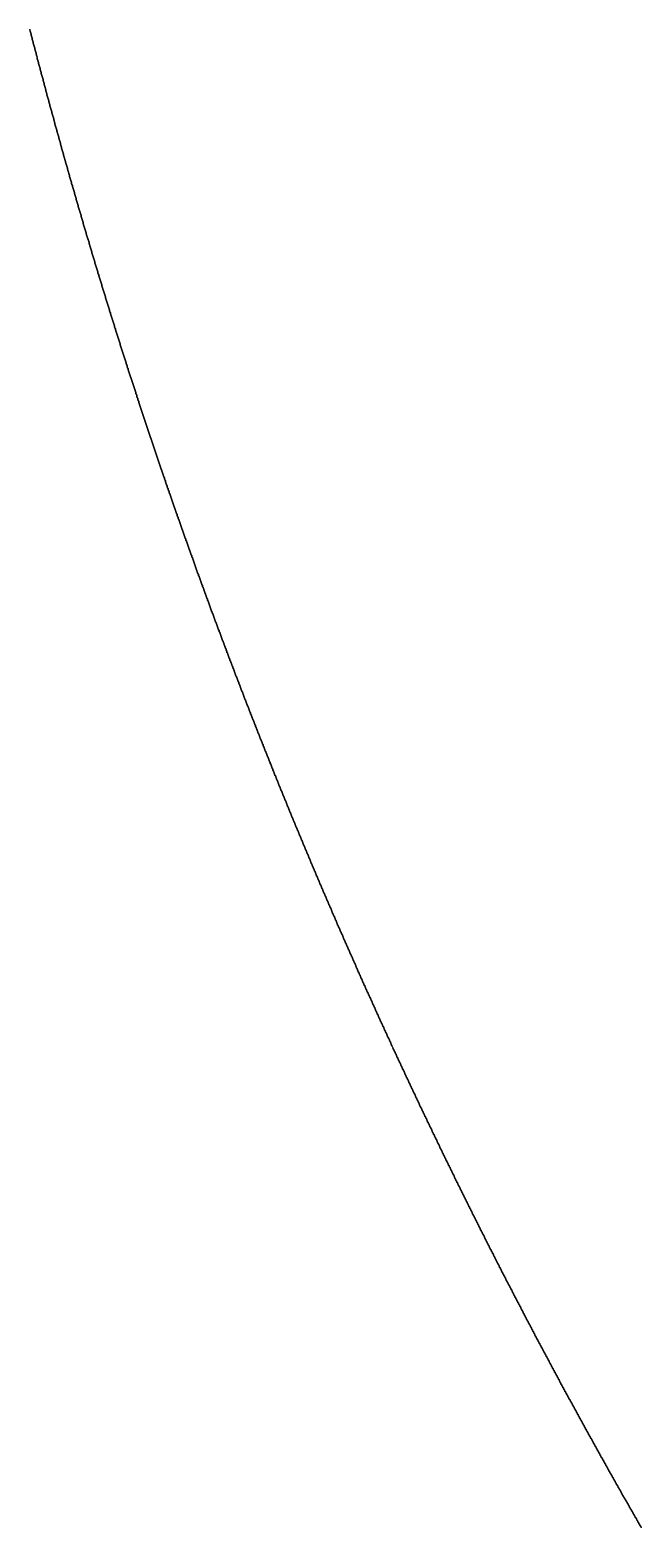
# Model space of a CAD drawing. Header units: metres. Extents: x -42.1 to 42, y -42.1 to 42.
# Drawn here: x -40.76 to -36.47, y -21.06 to -10.54 of the extents above; entities that cross this region are included whole.
import ezdxf

# ---------------------------------------------------------------- set-up
doc = ezdxf.new("R2010")
doc.units = ezdxf.units.M

msp = doc.modelspace()

# ---------------------------------------------------------------- linework, layer by layer
for p in [(-40.765, -10.543), (-40.763, -10.551), (-40.761, -10.558), (-40.759, -10.565), (-40.757, -10.572), (-40.756, -10.579), (-40.754, -10.586), (-40.752, -10.593), (-40.75, -10.6), (-40.748, -10.607), (-40.746, -10.615), (-40.744, -10.622), (-40.743, -10.629), (-40.741, -10.636), (-40.739, -10.643), (-40.737, -10.65), (-40.735, -10.657), (-40.733, -10.664), (-40.731, -10.671), (-40.73, -10.679), (-40.728, -10.686), (-40.726, -10.693), (-40.724, -10.7), (-40.722, -10.707), (-40.72, -10.714), (-40.718, -10.721), (-40.717, -10.728), (-40.715, -10.735), (-40.713, -10.743), (-40.711, -10.75), (-40.709, -10.757), (-40.707, -10.764), (-40.705, -10.771), (-40.704, -10.778), (-40.702, -10.785), (-40.7, -10.792), (-40.698, -10.799), (-40.696, -10.806), (-40.694, -10.814), (-40.692, -10.821), (-40.69, -10.828), (-40.688, -10.835), (-40.687, -10.842), (-40.685, -10.849), (-40.683, -10.856), (-40.681, -10.863), (-40.679, -10.87), (-40.677, -10.877), (-40.675, -10.885), (-40.673, -10.892), (-40.671, -10.899), (-40.67, -10.906), (-40.668, -10.913), (-40.666, -10.92), (-40.664, -10.927), (-40.662, -10.934), (-40.66, -10.941), (-40.658, -10.948), (-40.656, -10.956), (-40.654, -10.963), (-40.652, -10.97), (-40.651, -10.977), (-40.649, -10.984), (-40.647, -10.991), (-40.645, -10.998), (-40.643, -11.005), (-40.641, -11.012), (-40.639, -11.019), (-40.637, -11.027), (-40.635, -11.034), (-40.633, -11.041), (-40.631, -11.048), (-40.629, -11.055), (-40.627, -11.062), (-40.626, -11.069), (-40.624, -11.076), (-40.622, -11.083), (-40.62, -11.09), (-40.618, -11.097), (-40.616, -11.105), (-40.614, -11.112), (-40.612, -11.119), (-40.61, -11.126), (-40.608, -11.133), (-40.606, -11.14), (-40.604, -11.147), (-40.602, -11.154), (-40.6, -11.161), (-40.598, -11.168), (-40.597, -11.175), (-40.595, -11.182), (-40.593, -11.19), (-40.591, -11.197), (-40.589, -11.204), (-40.587, -11.211), (-40.585, -11.218), (-40.583, -11.225), (-40.581, -11.232), (-40.579, -11.239), (-40.577, -11.246), (-40.575, -11.253), (-40.573, -11.26), (-40.571, -11.268), (-40.569, -11.275), (-40.567, -11.282), (-40.565, -11.289), (-40.563, -11.296), (-40.561, -11.303), (-40.559, -11.31), (-40.557, -11.317), (-40.555, -11.324), (-40.553, -11.331), (-40.551, -11.338), (-40.549, -11.345), (-40.548, -11.352), (-40.546, -11.36), (-40.544, -11.367), (-40.542, -11.374), (-40.54, -11.381), (-40.538, -11.388), (-40.536, -11.395), (-40.534, -11.402), (-40.532, -11.409), (-40.53, -11.416), (-40.528, -11.423), (-40.526, -11.43), (-40.524, -11.437), (-40.522, -11.444), (-40.52, -11.452), (-40.518, -11.459), (-40.516, -11.466), (-40.514, -11.473), (-40.512, -11.48), (-40.51, -11.487), (-40.508, -11.494), (-40.506, -11.501), (-40.504, -11.508), (-40.502, -11.515), (-40.5, -11.522), (-40.498, -11.529), (-40.496, -11.536), (-40.494, -11.543), (-40.492, -11.551), (-40.49, -11.558), (-40.488, -11.565), (-40.486, -11.572), (-40.484, -11.579), (-40.482, -11.586), (-40.48, -11.593), (-40.478, -11.6), (-40.476, -11.607), (-40.474, -11.614), (-40.472, -11.621), (-40.47, -11.628), (-40.467, -11.635), (-40.465, -11.642), (-40.463, -11.649), (-40.461, -11.657), (-40.459, -11.664), (-40.457, -11.671), (-40.455, -11.678), (-40.453, -11.685), (-40.451, -11.692), (-40.449, -11.699), (-40.447, -11.706), (-40.445, -11.713), (-40.443, -11.72), (-40.441, -11.727), (-40.439, -11.734), (-40.437, -11.741), (-40.435, -11.748), (-40.433, -11.755), (-40.431, -11.762), (-40.429, -11.769), (-40.427, -11.777), (-40.425, -11.784), (-40.423, -11.791), (-40.421, -11.798), (-40.419, -11.805), (-40.416, -11.812), (-40.414, -11.819), (-40.412, -11.826), (-40.41, -11.833), (-40.408, -11.84), (-40.406, -11.847), (-40.404, -11.854), (-40.402, -11.861), (-40.4, -11.868), (-40.398, -11.875), (-40.396, -11.882), (-40.394, -11.889), (-40.392, -11.896), (-40.39, -11.903), (-40.388, -11.911), (-40.386, -11.918), (-40.383, -11.925), (-40.381, -11.932), (-40.379, -11.939), (-40.377, -11.946), (-40.375, -11.953), (-40.373, -11.96), (-40.371, -11.967), (-40.369, -11.974), (-40.367, -11.981), (-40.365, -11.988), (-40.363, -11.995), (-40.361, -12.002), (-40.358, -12.009), (-40.356, -12.016), (-40.354, -12.023), (-40.352, -12.03), (-40.35, -12.037), (-40.348, -12.044), (-40.346, -12.051), (-40.344, -12.059), (-40.342, -12.066), (-40.34, -12.073), (-40.337, -12.08), (-40.335, -12.087), (-40.333, -12.094), (-40.331, -12.101), (-40.329, -12.108), (-40.327, -12.115), (-40.325, -12.122), (-40.323, -12.129), (-40.321, -12.136), (-40.318, -12.143), (-40.316, -12.15), (-40.314, -12.157), (-40.312, -12.164), (-40.31, -12.171), (-40.308, -12.178), (-40.306, -12.185), (-40.304, -12.192), (-40.302, -12.199), (-40.299, -12.206), (-40.297, -12.213), (-40.295, -12.22), (-40.293, -12.227), (-40.291, -12.234), (-40.289, -12.242), (-40.287, -12.249), (-40.285, -12.256), (-40.282, -12.263), (-40.28, -12.27), (-40.278, -12.277), (-40.276, -12.284), (-40.274, -12.291), (-40.272, -12.298), (-40.27, -12.305), (-40.267, -12.312), (-40.265, -12.319), (-40.263, -12.326), (-40.261, -12.333), (-40.259, -12.34), (-40.257, -12.347), (-40.255, -12.354), (-40.252, -12.361), (-40.25, -12.368), (-40.248, -12.375), (-40.246, -12.382), (-40.244, -12.389), (-40.242, -12.396), (-40.239, -12.403), (-40.237, -12.41), (-40.235, -12.417), (-40.233, -12.424), (-40.231, -12.431), (-40.229, -12.438), (-40.226, -12.445), (-40.224, -12.452), (-40.222, -12.459), (-40.22, -12.466), (-40.218, -12.473), (-40.216, -12.48), (-40.213, -12.487), (-40.211, -12.494), (-40.209, -12.501), (-40.207, -12.508), (-40.205, -12.516), (-40.203, -12.523), (-40.2, -12.53), (-40.198, -12.537), (-40.196, -12.544), (-40.194, -12.551), (-40.192, -12.558), (-40.189, -12.565), (-40.187, -12.572), (-40.185, -12.579), (-40.183, -12.586), (-40.181, -12.593), (-40.178, -12.6), (-40.176, -12.607), (-40.174, -12.614), (-40.172, -12.621), (-40.17, -12.628), (-40.168, -12.635), (-40.165, -12.642), (-40.163, -12.649), (-40.161, -12.656), (-40.159, -12.663), (-40.157, -12.67), (-40.154, -12.677), (-40.152, -12.684), (-40.15, -12.691), (-40.148, -12.698), (-40.145, -12.705), (-40.143, -12.712), (-40.141, -12.719), (-40.139, -12.726), (-40.137, -12.733), (-40.134, -12.74), (-40.132, -12.747), (-40.13, -12.754), (-40.128, -12.761), (-40.126, -12.768), (-40.123, -12.775), (-40.121, -12.782), (-40.119, -12.789), (-40.117, -12.796), (-40.114, -12.803), (-40.112, -12.81), (-40.11, -12.817), (-40.108, -12.824), (-40.105, -12.831), (-40.103, -12.838), (-40.101, -12.845), (-40.099, -12.852), (-40.096, -12.859), (-40.094, -12.866), (-40.092, -12.873), (-40.09, -12.88), (-40.088, -12.887), (-40.085, -12.894), (-40.083, -12.901), (-40.081, -12.908), (-40.079, -12.915), (-40.076, -12.922), (-40.074, -12.929), (-40.072, -12.936), (-40.07, -12.943), (-40.067, -12.95), (-40.065, -12.957), (-40.063, -12.964), (-40.061, -12.971), (-40.058, -12.978), (-40.056, -12.985), (-40.054, -12.992), (-40.051, -12.999), (-40.049, -13.006), (-40.047, -13.013), (-40.045, -13.02), (-40.042, -13.027), (-40.04, -13.034), (-40.038, -13.041), (-40.036, -13.048), (-40.033, -13.055), (-40.031, -13.062), (-40.029, -13.069), (-40.027, -13.076), (-40.024, -13.083), (-40.022, -13.09), (-40.02, -13.097), (-40.017, -13.104), (-40.015, -13.111), (-40.013, -13.118), (-40.011, -13.125), (-40.008, -13.132), (-40.006, -13.139), (-40.004, -13.146), (-40.001, -13.153), (-39.999, -13.16), (-39.997, -13.167), (-39.995, -13.174), (-39.992, -13.181), (-39.99, -13.187), (-39.988, -13.194), (-39.985, -13.201), (-39.983, -13.208), (-39.981, -13.215), (-39.978, -13.222), (-39.976, -13.229), (-39.974, -13.236), (-39.972, -13.243), (-39.969, -13.25), (-39.967, -13.257), (-39.965, -13.264), (-39.962, -13.271), (-39.96, -13.278), (-39.958, -13.285), (-39.955, -13.292), (-39.953, -13.299), (-39.951, -13.306), (-39.948, -13.313), (-39.946, -13.32), (-39.944, -13.327), (-39.941, -13.334), (-39.939, -13.341), (-39.937, -13.348), (-39.934, -13.355), (-39.932, -13.362), (-39.93, -13.369), (-39.927, -13.376), (-39.925, -13.383), (-39.923, -13.39), (-39.92, -13.397), (-39.918, -13.404), (-39.916, -13.411), (-39.913, -13.418), (-39.911, -13.425), (-39.909, -13.432), (-39.906, -13.439), (-39.904, -13.446), (-39.902, -13.452), (-39.899, -13.459), (-39.897, -13.466), (-39.895, -13.473), (-39.892, -13.48), (-39.89, -13.487), (-39.888, -13.494), (-39.885, -13.501), (-39.883, -13.508), (-39.881, -13.515), (-39.878, -13.522), (-39.876, -13.529), (-39.874, -13.536), (-39.871, -13.543), (-39.869, -13.55), (-39.867, -13.557), (-39.864, -13.564), (-39.862, -13.571), (-39.859, -13.578), (-39.857, -13.585), (-39.855, -13.592), (-39.852, -13.599), (-39.85, -13.606), (-39.848, -13.613), (-39.845, -13.62), (-39.843, -13.627), (-39.84, -13.633), (-39.838, -13.64), (-39.836, -13.647), (-39.833, -13.654), (-39.831, -13.661), (-39.829, -13.668), (-39.826, -13.675), (-39.824, -13.682), (-39.821, -13.689), (-39.819, -13.696), (-39.817, -13.703), (-39.814, -13.71), (-39.812, -13.717), (-39.81, -13.724), (-39.807, -13.731), (-39.805, -13.738), (-39.802, -13.745), (-39.8, -13.752), (-39.798, -13.759), (-39.795, -13.766), (-39.793, -13.772), (-39.79, -13.779), (-39.788, -13.786), (-39.786, -13.793), (-39.783, -13.8), (-39.781, -13.807), (-39.778, -13.814), (-39.776, -13.821), (-39.774, -13.828), (-39.771, -13.835), (-39.769, -13.842), (-39.766, -13.849), (-39.764, -13.856), (-39.761, -13.863), (-39.759, -13.87), (-39.757, -13.877), (-39.754, -13.884), (-39.752, -13.891), (-39.749, -13.897), (-39.747, -13.904), (-39.745, -13.911), (-39.742, -13.918), (-39.74, -13.925), (-39.737, -13.932), (-39.735, -13.939), (-39.732, -13.946), (-39.73, -13.953), (-39.728, -13.96), (-39.725, -13.967), (-39.723, -13.974), (-39.72, -13.981), (-39.718, -13.988), (-39.715, -13.995), (-39.713, -14.001), (-39.711, -14.008), (-39.708, -14.015), (-39.706, -14.022), (-39.703, -14.029), (-39.701, -14.036), (-39.698, -14.043), (-39.696, -14.05), (-39.693, -14.057), (-39.691, -14.064), (-39.689, -14.071), (-39.686, -14.078), (-39.684, -14.085), (-39.681, -14.092), (-39.679, -14.099), (-39.676, -14.105), (-39.674, -14.112), (-39.671, -14.119), (-39.669, -14.126), (-39.666, -14.133), (-39.664, -14.14), (-39.661, -14.147), (-39.659, -14.154), (-39.657, -14.161), (-39.654, -14.168), (-39.652, -14.175), (-39.649, -14.182), (-39.647, -14.189), (-39.644, -14.195), (-39.642, -14.202), (-39.639, -14.209), (-39.637, -14.216), (-39.634, -14.223), (-39.632, -14.23), (-39.629, -14.237), (-39.627, -14.244), (-39.624, -14.251), (-39.622, -14.258), (-39.619, -14.265), (-39.617, -14.272), (-39.614, -14.278), (-39.612, -14.285), (-39.609, -14.292), (-39.607, -14.299), (-39.604, -14.306), (-39.602, -14.313), (-39.6, -14.32), (-39.597, -14.327), (-39.595, -14.334), (-39.592, -14.341), (-39.59, -14.348), (-39.587, -14.355), (-39.585, -14.361), (-39.582, -14.368), (-39.58, -14.375), (-39.577, -14.382), (-39.575, -14.389), (-39.572, -14.396), (-39.569, -14.403), (-39.567, -14.41), (-39.564, -14.417), (-39.562, -14.424), (-39.559, -14.43), (-39.557, -14.437), (-39.554, -14.444), (-39.552, -14.451), (-39.549, -14.458), (-39.547, -14.465), (-39.544, -14.472), (-39.542, -14.479), (-39.539, -14.486), (-39.537, -14.493), (-39.534, -14.5), (-39.532, -14.506), (-39.529, -14.513), (-39.527, -14.52), (-39.524, -14.527), (-39.522, -14.534), (-39.519, -14.541), (-39.517, -14.548), (-39.514, -14.555), (-39.511, -14.562), (-39.509, -14.569), (-39.506, -14.575), (-39.504, -14.582), (-39.501, -14.589), (-39.499, -14.596), (-39.496, -14.603), (-39.494, -14.61), (-39.491, -14.617), (-39.489, -14.624), (-39.486, -14.631), (-39.484, -14.637), (-39.481, -14.644), (-39.478, -14.651), (-39.476, -14.658), (-39.473, -14.665), (-39.471, -14.672), (-39.468, -14.679), (-39.466, -14.686), (-39.463, -14.693), (-39.461, -14.699), (-39.458, -14.706), (-39.455, -14.713), (-39.453, -14.72), (-39.45, -14.727), (-39.448, -14.734), (-39.445, -14.741), (-39.443, -14.748), (-39.44, -14.755), (-39.437, -14.761), (-39.435, -14.768), (-39.432, -14.775), (-39.43, -14.782), (-39.427, -14.789), (-39.425, -14.796), (-39.422, -14.803), (-39.419, -14.81), (-39.417, -14.817), (-39.414, -14.823), (-39.412, -14.83), (-39.409, -14.837), (-39.406, -14.844), (-39.404, -14.851), (-39.401, -14.858), (-39.399, -14.865), (-39.396, -14.872), (-39.394, -14.878), (-39.391, -14.885), (-39.388, -14.892), (-39.386, -14.899), (-39.383, -14.906), (-39.381, -14.913), (-39.378, -14.92), (-39.375, -14.927), (-39.373, -14.933), (-39.37, -14.94), (-39.368, -14.947), (-39.365, -14.954), (-39.362, -14.961), (-39.36, -14.968), (-39.357, -14.975), (-39.355, -14.982), (-39.352, -14.988), (-39.349, -14.995), (-39.347, -15.002), (-39.344, -15.009), (-39.341, -15.016), (-39.339, -15.023), (-39.336, -15.03), (-39.334, -15.037), (-39.331, -15.043), (-39.328, -15.05), (-39.326, -15.057), (-39.323, -15.064), (-39.321, -15.071), (-39.318, -15.078), (-39.315, -15.085), (-39.313, -15.091), (-39.31, -15.098), (-39.307, -15.105), (-39.305, -15.112), (-39.302, -15.119), (-39.299, -15.126), (-39.297, -15.133), (-39.294, -15.139), (-39.292, -15.146), (-39.289, -15.153), (-39.286, -15.16), (-39.284, -15.167), (-39.281, -15.174), (-39.278, -15.181), (-39.276, -15.187), (-39.273, -15.194), (-39.27, -15.201), (-39.268, -15.208), (-39.265, -15.215), (-39.262, -15.222), (-39.26, -15.229), (-39.257, -15.235), (-39.255, -15.242), (-39.252, -15.249), (-39.249, -15.256), (-39.247, -15.263), (-39.244, -15.27), (-39.241, -15.277), (-39.239, -15.283), (-39.236, -15.29), (-39.233, -15.297), (-39.231, -15.304), (-39.228, -15.311), (-39.225, -15.318), (-39.223, -15.325), (-39.22, -15.331), (-39.217, -15.338), (-39.215, -15.345), (-39.212, -15.352), (-39.209, -15.359), (-39.207, -15.366), (-39.204, -15.372), (-39.201, -15.379), (-39.199, -15.386), (-39.196, -15.393), (-39.193, -15.4), (-39.19, -15.407), (-39.188, -15.413), (-39.185, -15.42), (-39.182, -15.427), (-39.18, -15.434), (-39.177, -15.441), (-39.174, -15.448), (-39.172, -15.455), (-39.169, -15.461), (-39.166, -15.468), (-39.164, -15.475), (-39.161, -15.482), (-39.158, -15.489), (-39.155, -15.496), (-39.153, -15.502), (-39.15, -15.509), (-39.147, -15.516), (-39.145, -15.523), (-39.142, -15.53), (-39.139, -15.537), (-39.137, -15.543), (-39.134, -15.55), (-39.131, -15.557), (-39.128, -15.564), (-39.126, -15.571), (-39.123, -15.578), (-39.12, -15.584), (-39.118, -15.591), (-39.115, -15.598), (-39.112, -15.605), (-39.109, -15.612), (-39.107, -15.619), (-39.104, -15.625), (-39.101, -15.632), (-39.099, -15.639), (-39.096, -15.646), (-39.093, -15.653), (-39.09, -15.659), (-39.088, -15.666), (-39.085, -15.673), (-39.082, -15.68), (-39.079, -15.687), (-39.077, -15.694), (-39.074, -15.7), (-39.071, -15.707), (-39.068, -15.714), (-39.066, -15.721), (-39.063, -15.728), (-39.06, -15.735), (-39.058, -15.741), (-39.055, -15.748), (-39.052, -15.755), (-39.049, -15.762), (-39.047, -15.769), (-39.044, -15.775), (-39.041, -15.782), (-39.038, -15.789), (-39.036, -15.796), (-39.033, -15.803), (-39.03, -15.809), (-39.027, -15.816), (-39.025, -15.823), (-39.022, -15.83), (-39.019, -15.837), (-39.016, -15.844), (-39.014, -15.85), (-39.011, -15.857), (-39.008, -15.864), (-39.005, -15.871), (-39.002, -15.878), (-39, -15.884), (-38.997, -15.891), (-38.994, -15.898), (-38.991, -15.905), (-38.989, -15.912), (-38.986, -15.918), (-38.983, -15.925), (-38.98, -15.932), (-38.978, -15.939), (-38.975, -15.946), (-38.972, -15.952), (-38.969, -15.959), (-38.966, -15.966), (-38.964, -15.973), (-38.961, -15.98), (-38.958, -15.986), (-38.955, -15.993), (-38.952, -16), (-38.95, -16.007), (-38.947, -16.014), (-38.944, -16.02), (-38.941, -16.027), (-38.939, -16.034), (-38.936, -16.041), (-38.933, -16.048), (-38.93, -16.054), (-38.927, -16.061), (-38.925, -16.068), (-38.922, -16.075), (-38.919, -16.082), (-38.916, -16.088), (-38.913, -16.095), (-38.911, -16.102), (-38.908, -16.109), (-38.905, -16.116), (-38.902, -16.122), (-38.899, -16.129), (-38.897, -16.136), (-38.894, -16.143), (-38.891, -16.15), (-38.888, -16.156), (-38.885, -16.163), (-38.882, -16.17), (-38.88, -16.177), (-38.877, -16.184), (-38.874, -16.19), (-38.871, -16.197), (-38.868, -16.204), (-38.866, -16.211), (-38.863, -16.217), (-38.86, -16.224), (-38.857, -16.231), (-38.854, -16.238), (-38.851, -16.245), (-38.849, -16.251), (-38.846, -16.258), (-38.843, -16.265), (-38.84, -16.272), (-38.837, -16.278), (-38.834, -16.285), (-38.832, -16.292), (-38.829, -16.299), (-38.826, -16.306), (-38.823, -16.312), (-38.82, -16.319), (-38.817, -16.326), (-38.814, -16.333), (-38.812, -16.339), (-38.809, -16.346), (-38.806, -16.353), (-38.803, -16.36), (-38.8, -16.367), (-38.797, -16.373), (-38.795, -16.38), (-38.792, -16.387), (-38.789, -16.394), (-38.786, -16.4), (-38.783, -16.407), (-38.78, -16.414), (-38.777, -16.421), (-38.775, -16.428), (-38.772, -16.434), (-38.769, -16.441), (-38.766, -16.448), (-38.763, -16.455), (-38.76, -16.461), (-38.757, -16.468), (-38.754, -16.475), (-38.752, -16.482), (-38.749, -16.488), (-38.746, -16.495), (-38.743, -16.502), (-38.74, -16.509), (-38.737, -16.515), (-38.734, -16.522), (-38.731, -16.529), (-38.729, -16.536), (-38.726, -16.543), (-38.723, -16.549), (-38.72, -16.556), (-38.717, -16.563), (-38.714, -16.57), (-38.711, -16.576), (-38.708, -16.583), (-38.706, -16.59), (-38.703, -16.597), (-38.7, -16.603), (-38.697, -16.61), (-38.694, -16.617), (-38.691, -16.624), (-38.688, -16.63), (-38.685, -16.637), (-38.682, -16.644), (-38.679, -16.651), (-38.677, -16.657), (-38.674, -16.664), (-38.671, -16.671), (-38.668, -16.678), (-38.665, -16.684), (-38.662, -16.691), (-38.659, -16.698), (-38.656, -16.705), (-38.653, -16.711), (-38.65, -16.718), (-38.647, -16.725), (-38.645, -16.732), (-38.642, -16.738), (-38.639, -16.745), (-38.636, -16.752), (-38.633, -16.759), (-38.63, -16.765), (-38.627, -16.772), (-38.624, -16.779), (-38.621, -16.786), (-38.618, -16.792), (-38.615, -16.799), (-38.612, -16.806), (-38.609, -16.813), (-38.607, -16.819), (-38.604, -16.826), (-38.601, -16.833), (-38.598, -16.84), (-38.595, -16.846), (-38.592, -16.853), (-38.589, -16.86), (-38.586, -16.866), (-38.583, -16.873), (-38.58, -16.88), (-38.577, -16.887), (-38.574, -16.893), (-38.571, -16.9), (-38.568, -16.907), (-38.565, -16.914), (-38.562, -16.92), (-38.56, -16.927), (-38.557, -16.934), (-38.554, -16.941), (-38.551, -16.947), (-38.548, -16.954), (-38.545, -16.961), (-38.542, -16.967), (-38.539, -16.974), (-38.536, -16.981), (-38.533, -16.988), (-38.53, -16.994), (-38.527, -17.001), (-38.524, -17.008), (-38.521, -17.015), (-38.518, -17.021), (-38.515, -17.028), (-38.512, -17.035), (-38.509, -17.041), (-38.506, -17.048), (-38.503, -17.055), (-38.5, -17.062), (-38.497, -17.068), (-38.494, -17.075), (-38.491, -17.082), (-38.488, -17.089), (-38.485, -17.095), (-38.482, -17.102), (-38.479, -17.109), (-38.477, -17.115), (-38.474, -17.122), (-38.471, -17.129), (-38.468, -17.136), (-38.465, -17.142), (-38.462, -17.149), (-38.459, -17.156), (-38.456, -17.162), (-38.453, -17.169), (-38.45, -17.176), (-38.447, -17.183), (-38.444, -17.189), (-38.441, -17.196), (-38.438, -17.203), (-38.435, -17.209), (-38.432, -17.216), (-38.429, -17.223), (-38.426, -17.229), (-38.423, -17.236), (-38.42, -17.243), (-38.417, -17.25), (-38.414, -17.256), (-38.411, -17.263), (-38.408, -17.27), (-38.405, -17.276), (-38.402, -17.283), (-38.399, -17.29), (-38.396, -17.297), (-38.393, -17.303), (-38.39, -17.31), (-38.387, -17.317), (-38.383, -17.323), (-38.38, -17.33), (-38.377, -17.337), (-38.374, -17.343), (-38.371, -17.35), (-38.368, -17.357), (-38.365, -17.364), (-38.362, -17.37), (-38.359, -17.377), (-38.356, -17.384), (-38.353, -17.39), (-38.35, -17.397), (-38.347, -17.404), (-38.344, -17.41), (-38.341, -17.417), (-38.338, -17.424), (-38.335, -17.431), (-38.332, -17.437), (-38.329, -17.444), (-38.326, -17.451), (-38.323, -17.457), (-38.32, -17.464), (-38.317, -17.471), (-38.314, -17.477), (-38.311, -17.484), (-38.308, -17.491), (-38.305, -17.497), (-38.302, -17.504), (-38.299, -17.511), (-38.295, -17.517), (-38.292, -17.524), (-38.289, -17.531), (-38.286, -17.538), (-38.283, -17.544), (-38.28, -17.551), (-38.277, -17.558), (-38.274, -17.564), (-38.271, -17.571), (-38.268, -17.578), (-38.265, -17.584), (-38.262, -17.591), (-38.259, -17.598), (-38.256, -17.604), (-38.253, -17.611), (-38.25, -17.618), (-38.246, -17.624), (-38.243, -17.631), (-38.24, -17.638), (-38.237, -17.644), (-38.234, -17.651), (-38.231, -17.658), (-38.228, -17.664), (-38.225, -17.671), (-38.222, -17.678), (-38.216, -17.691), (-38.213, -17.698), (-38.21, -17.704), (-38.206, -17.711), (-38.203, -17.718), (-38.2, -17.724), (-38.197, -17.731), (-38.194, -17.738), (-38.191, -17.744), (-38.188, -17.751), (-38.185, -17.758), (-38.182, -17.764), (-38.179, -17.771), (-38.176, -17.778), (-38.172, -17.784), (-38.169, -17.791), (-38.166, -17.798), (-38.163, -17.804), (-38.16, -17.811), (-38.157, -17.818), (-38.154, -17.824), (-38.151, -17.831), (-38.148, -17.838), (-38.145, -17.844), (-38.141, -17.851), (-38.138, -17.858), (-38.135, -17.864), (-38.132, -17.871), (-38.129, -17.878), (-38.126, -17.884), (-38.123, -17.891), (-38.12, -17.898), (-38.117, -17.904), (-38.113, -17.911), (-38.11, -17.918), (-38.107, -17.924), (-38.104, -17.931), (-38.101, -17.937), (-38.098, -17.944), (-38.095, -17.951), (-38.092, -17.957), (-38.088, -17.964), (-38.085, -17.971), (-38.082, -17.977), (-38.079, -17.984), (-38.076, -17.991), (-38.073, -17.997), (-38.07, -18.004), (-38.067, -18.011), (-38.063, -18.017), (-38.06, -18.024), (-38.057, -18.031), (-38.054, -18.037), (-38.051, -18.044), (-38.048, -18.05), (-38.045, -18.057), (-38.041, -18.064), (-38.038, -18.07), (-38.035, -18.077), (-38.032, -18.084), (-38.029, -18.09), (-38.026, -18.097), (-38.022, -18.104), (-38.019, -18.11), (-38.016, -18.117), (-38.013, -18.123), (-38.01, -18.13), (-38.007, -18.137), (-38.004, -18.143), (-38, -18.15), (-37.997, -18.157), (-37.994, -18.163), (-37.991, -18.17), (-37.988, -18.176), (-37.985, -18.183), (-37.981, -18.19), (-37.978, -18.196), (-37.975, -18.203), (-37.972, -18.21), (-37.969, -18.216), (-37.966, -18.223), (-37.962, -18.229), (-37.959, -18.236), (-37.956, -18.243), (-37.953, -18.249), (-37.95, -18.256), (-37.946, -18.263), (-37.943, -18.269), (-37.94, -18.276), (-37.937, -18.282), (-37.934, -18.289), (-37.931, -18.296), (-37.927, -18.302), (-37.924, -18.309), (-37.921, -18.316), (-37.918, -18.322), (-37.915, -18.329), (-37.911, -18.335), (-37.908, -18.342), (-37.905, -18.349), (-37.902, -18.355), (-37.899, -18.362), (-37.895, -18.368), (-37.892, -18.375), (-37.889, -18.382), (-37.886, -18.388), (-37.883, -18.395), (-37.879, -18.402), (-37.876, -18.408), (-37.873, -18.415), (-37.87, -18.421), (-37.867, -18.428), (-37.863, -18.435), (-37.86, -18.441), (-37.857, -18.448), (-37.854, -18.454), (-37.851, -18.461), (-37.847, -18.468), (-37.844, -18.474), (-37.841, -18.481), (-37.838, -18.487), (-37.834, -18.494), (-37.831, -18.501), (-37.828, -18.507), (-37.825, -18.514), (-37.822, -18.52), (-37.818, -18.527), (-37.815, -18.534), (-37.812, -18.54), (-37.809, -18.547), (-37.805, -18.553), (-37.802, -18.56), (-37.799, -18.567), (-37.796, -18.573), (-37.793, -18.58), (-37.789, -18.586), (-37.786, -18.593), (-37.783, -18.6), (-37.78, -18.606), (-37.776, -18.613), (-37.773, -18.619), (-37.77, -18.626), (-37.767, -18.633), (-37.763, -18.639), (-37.76, -18.646), (-37.757, -18.652), (-37.754, -18.659), (-37.75, -18.665), (-37.747, -18.672), (-37.744, -18.679), (-37.741, -18.685), (-37.737, -18.692), (-37.734, -18.698), (-37.731, -18.705), (-37.728, -18.712), (-37.724, -18.718), (-37.721, -18.725), (-37.718, -18.731), (-37.715, -18.738), (-37.711, -18.744), (-37.708, -18.751), (-37.705, -18.758), (-37.701, -18.764), (-37.698, -18.771), (-37.695, -18.777), (-37.692, -18.784), (-37.688, -18.791), (-37.685, -18.797), (-37.682, -18.804), (-37.679, -18.81), (-37.675, -18.817), (-37.672, -18.823), (-37.669, -18.83), (-37.665, -18.837), (-37.662, -18.843), (-37.659, -18.85), (-37.656, -18.856), (-37.652, -18.863), (-37.649, -18.869), (-37.646, -18.876), (-37.642, -18.883), (-37.639, -18.889), (-37.636, -18.896), (-37.633, -18.902), (-37.629, -18.909), (-37.626, -18.915), (-37.623, -18.922), (-37.619, -18.928), (-37.616, -18.935), (-37.613, -18.942), (-37.61, -18.948), (-37.606, -18.955), (-37.603, -18.961), (-37.6, -18.968), (-37.596, -18.974), (-37.593, -18.981), (-37.59, -18.988), (-37.586, -18.994), (-37.583, -19.001), (-37.58, -19.007), (-37.576, -19.014), (-37.573, -19.02), (-37.57, -19.027), (-37.567, -19.033), (-37.563, -19.04), (-37.56, -19.047), (-37.557, -19.053), (-37.553, -19.06), (-37.55, -19.066), (-37.547, -19.073), (-37.543, -19.079), (-37.54, -19.086), (-37.537, -19.092), (-37.533, -19.099), (-37.53, -19.106), (-37.527, -19.112), (-37.523, -19.119), (-37.52, -19.125), (-37.517, -19.132), (-37.513, -19.138), (-37.51, -19.145), (-37.507, -19.151), (-37.503, -19.158), (-37.5, -19.164), (-37.497, -19.171), (-37.493, -19.178), (-37.49, -19.184), (-37.487, -19.191), (-37.483, -19.197), (-37.48, -19.204), (-37.477, -19.21), (-37.473, -19.217), (-37.47, -19.223), (-37.467, -19.23), (-37.463, -19.236), (-37.46, -19.243), (-37.456, -19.249), (-37.453, -19.256), (-37.45, -19.263), (-37.446, -19.269), (-37.443, -19.276), (-37.44, -19.282), (-37.436, -19.289), (-37.433, -19.295), (-37.43, -19.302), (-37.426, -19.308), (-37.423, -19.315), (-37.42, -19.321), (-37.416, -19.328), (-37.413, -19.334), (-37.409, -19.341), (-37.406, -19.347), (-37.403, -19.354), (-37.399, -19.36), (-37.396, -19.367), (-37.393, -19.374), (-37.389, -19.38), (-37.386, -19.387), (-37.382, -19.393), (-37.379, -19.4), (-37.376, -19.406), (-37.372, -19.413), (-37.369, -19.419), (-37.366, -19.426), (-37.362, -19.432), (-37.359, -19.439), (-37.355, -19.445), (-37.352, -19.452), (-37.349, -19.458), (-37.345, -19.465), (-37.342, -19.471), (-37.338, -19.478), (-37.335, -19.484), (-37.332, -19.491), (-37.328, -19.497), (-37.325, -19.504), (-37.321, -19.51), (-37.318, -19.517), (-37.315, -19.523), (-37.311, -19.53), (-37.308, -19.536), (-37.304, -19.543), (-37.301, -19.549), (-37.298, -19.556), (-37.294, -19.562), (-37.291, -19.569), (-37.287, -19.575), (-37.284, -19.582), (-37.281, -19.589), (-37.277, -19.595), (-37.274, -19.602), (-37.27, -19.608), (-37.267, -19.615), (-37.264, -19.621), (-37.26, -19.628), (-37.257, -19.634), (-37.253, -19.641), (-37.25, -19.647), (-37.246, -19.654), (-37.243, -19.66), (-37.24, -19.667), (-37.236, -19.673), (-37.233, -19.68), (-37.229, -19.686), (-37.226, -19.693), (-37.222, -19.699), (-37.219, -19.706), (-37.216, -19.712), (-37.212, -19.718), (-37.209, -19.725), (-37.205, -19.731), (-37.202, -19.738), (-37.198, -19.744), (-37.195, -19.751), (-37.192, -19.757), (-37.188, -19.764), (-37.185, -19.77), (-37.181, -19.777), (-37.178, -19.783), (-37.174, -19.79), (-37.171, -19.796), (-37.167, -19.803), (-37.164, -19.809), (-37.161, -19.816), (-37.157, -19.822), (-37.154, -19.829), (-37.15, -19.835), (-37.147, -19.842), (-37.143, -19.848), (-37.14, -19.855), (-37.136, -19.861), (-37.133, -19.868), (-37.129, -19.874), (-37.126, -19.881), (-37.122, -19.887), (-37.119, -19.894), (-37.116, -19.9), (-37.112, -19.907), (-37.109, -19.913), (-37.105, -19.919), (-37.102, -19.926), (-37.098, -19.932), (-37.095, -19.939), (-37.091, -19.945), (-37.088, -19.952), (-37.084, -19.958), (-37.081, -19.965), (-37.077, -19.971), (-37.074, -19.978), (-37.07, -19.984), (-37.067, -19.991), (-37.063, -19.997), (-37.06, -20.004), (-37.056, -20.01), (-37.053, -20.017), (-37.049, -20.023), (-37.046, -20.029), (-37.043, -20.036), (-37.039, -20.042), (-37.036, -20.049), (-37.032, -20.055), (-37.029, -20.062), (-37.025, -20.068), (-37.022, -20.075), (-37.018, -20.081), (-37.015, -20.088), (-37.011, -20.094), (-37.008, -20.101), (-37.004, -20.107), (-37.001, -20.113), (-36.997, -20.12), (-36.994, -20.126), (-36.99, -20.133), (-36.987, -20.139), (-36.983, -20.146), (-36.98, -20.152), (-36.976, -20.159), (-36.972, -20.165), (-36.969, -20.172), (-36.965, -20.178), (-36.962, -20.184), (-36.958, -20.191), (-36.955, -20.197), (-36.951, -20.204), (-36.948, -20.21), (-36.944, -20.217), (-36.941, -20.223), (-36.937, -20.23), (-36.934, -20.236), (-36.93, -20.242), (-36.927, -20.249), (-36.923, -20.255), (-36.92, -20.262), (-36.916, -20.268), (-36.913, -20.275), (-36.909, -20.281), (-36.906, -20.288), (-36.902, -20.294), (-36.898, -20.3), (-36.895, -20.307), (-36.891, -20.313), (-36.888, -20.32), (-36.884, -20.326), (-36.881, -20.333), (-36.877, -20.339), (-36.874, -20.345), (-36.87, -20.352), (-36.867, -20.358), (-36.863, -20.365), (-36.86, -20.371), (-36.856, -20.378), (-36.852, -20.384), (-36.849, -20.39), (-36.845, -20.397), (-36.842, -20.403), (-36.838, -20.41), (-36.835, -20.416), (-36.831, -20.423), (-36.828, -20.429), (-36.824, -20.435), (-36.82, -20.442), (-36.817, -20.448), (-36.813, -20.455), (-36.81, -20.461), (-36.806, -20.468), (-36.803, -20.474), (-36.799, -20.48), (-36.795, -20.487), (-36.792, -20.493), (-36.788, -20.5), (-36.785, -20.506), (-36.781, -20.513), (-36.778, -20.519), (-36.774, -20.525), (-36.77, -20.532), (-36.767, -20.538), (-36.763, -20.545), (-36.76, -20.551), (-36.756, -20.557), (-36.753, -20.564), (-36.749, -20.57), (-36.745, -20.577), (-36.742, -20.583), (-36.738, -20.589), (-36.735, -20.596), (-36.731, -20.602), (-36.727, -20.609), (-36.724, -20.615), (-36.72, -20.622), (-36.717, -20.628), (-36.713, -20.634), (-36.71, -20.641), (-36.706, -20.647), (-36.702, -20.654), (-36.699, -20.66), (-36.695, -20.666), (-36.692, -20.673), (-36.688, -20.679), (-36.684, -20.686), (-36.681, -20.692), (-36.677, -20.698), (-36.674, -20.705), (-36.67, -20.711), (-36.666, -20.718), (-36.663, -20.724), (-36.659, -20.73), (-36.655, -20.737), (-36.652, -20.743), (-36.648, -20.75), (-36.645, -20.756), (-36.641, -20.762), (-36.637, -20.769), (-36.634, -20.775), (-36.63, -20.782), (-36.627, -20.788), (-36.623, -20.794), (-36.619, -20.801), (-36.616, -20.807), (-36.612, -20.813), (-36.608, -20.82), (-36.605, -20.826), (-36.601, -20.833), (-36.598, -20.839), (-36.594, -20.845), (-36.59, -20.852), (-36.587, -20.858), (-36.583, -20.865), (-36.579, -20.871), (-36.576, -20.877), (-36.572, -20.884), (-36.568, -20.89), (-36.565, -20.896), (-36.561, -20.903), (-36.558, -20.909), (-36.554, -20.916), (-36.55, -20.922), (-36.547, -20.928), (-36.543, -20.935), (-36.539, -20.941), (-36.536, -20.947), (-36.532, -20.954), (-36.528, -20.96), (-36.525, -20.967), (-36.521, -20.973), (-36.517, -20.979), (-36.514, -20.986), (-36.51, -20.992), (-36.506, -20.998), (-36.503, -21.005), (-36.499, -21.011), (-36.495, -21.018), (-36.492, -21.024), (-36.488, -21.03), (-36.484, -21.037), (-36.481, -21.043), (-36.477, -21.049), (-36.473, -21.056)]:
    msp.add_point(p)

doc.saveas('drawing.dxf')
